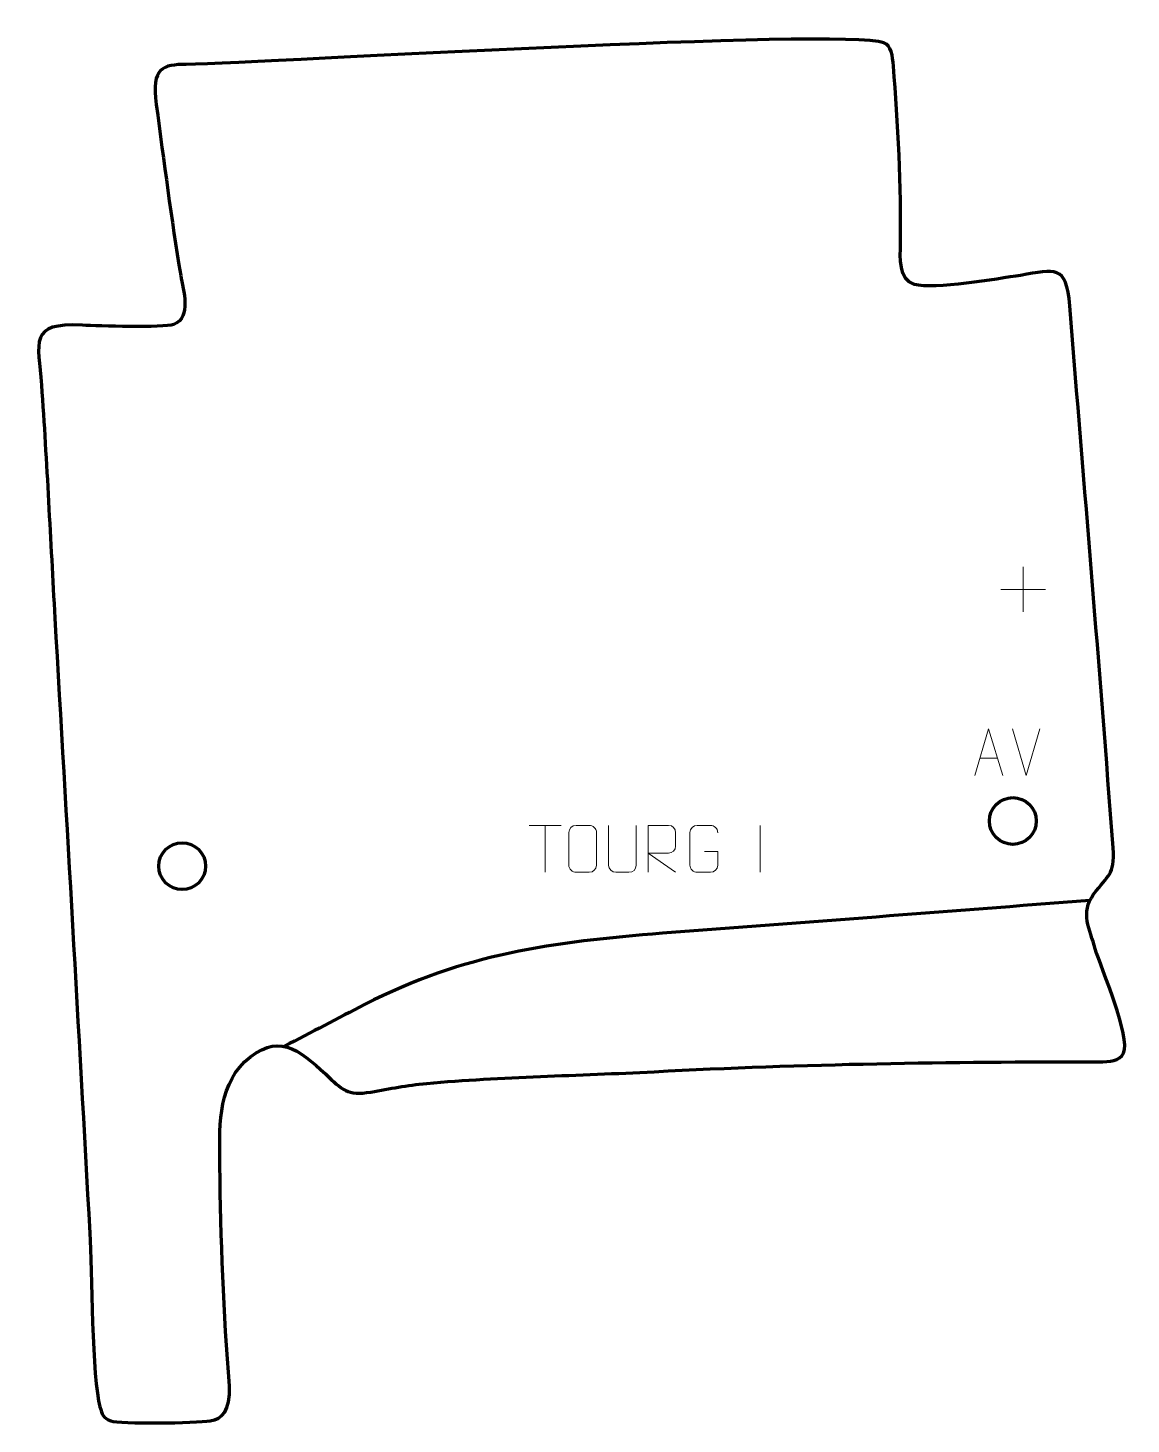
# Model space of a CAD drawing. Header units: millimetres. Extents: x -563 to 25, y 64 to 809.
import ezdxf

# ---------------------------------------------------------------- set-up
doc = ezdxf.new("R2010")
doc.units = ezdxf.units.MM
doc.header["$MEASUREMENT"] = 0
doc.layers.add('layer 1', color=7, linetype='Continuous')
doc.layers.add('layer 2', color=7, linetype='Continuous')

msp = doc.modelspace()

# ---------------------------------------------------------------- linework, layer by layer
at = {"layer": 'layer 1', "color": 142, "lineweight": 200}
for centre in [(-38.1192, 385.8931), (-481.1641, 361.8159)]:
    msp.add_ellipse(centre, major_axis=(0, 12.5), ratio=1, dxfattribs=at)
at = {"layer": 'layer 1', "color": 250, "lineweight": 9}
for points, knots in [([(-58.4019, 410.1602), (-58.4019, 410.1602), (-51.0309, 435.1137), (-51.0309, 435.1137), (-51.0309, 435.1137), (-51.0309, 435.1137), (-43.461, 410.1602), (-43.461, 410.1602)], [0, 0, 0, 0, 0.33333333, 0.33333333, 0.33333333, 0.33333333, 1, 1, 1, 1]), ([(-271.0397, 383.512), (-268.714, 383.512), (-266.3879, 383.512), (-264.0618, 383.512), (-264.0618, 383.512), (-262.1152, 383.5476), (-260.1238, 382.056), (-260.0971, 379.6184), (-260.0971, 379.6184), (-260.0975, 373.8715), (-260.0975, 368.1242), (-260.0971, 362.3765), (-260.0971, 362.3765), (-260.2369, 360.0531), (-261.9141, 358.5735), (-264.0618, 358.5627), (-264.0618, 358.5627), (-266.3937, 358.5631), (-268.7256, 358.5631), (-271.0571, 358.5627), (-271.0571, 358.5627), (-272.9821, 358.4573), (-274.9542, 360.3418), (-274.943, 362.3591), (-274.943, 362.3591), (-274.9427, 368.1292), (-274.9427, 373.8989), (-274.943, 379.6682), (-274.943, 379.6682), (-274.9388, 381.8063), (-273.1921, 383.5255), (-271.0397, 383.512)], [0, 0, 0, 0, 0.11111111, 0.11111111, 0.11111111, 0.11111111, 0.22222222, 0.22222222, 0.22222222, 0.22222222, 0.33333333, 0.33333333, 0.33333333, 0.33333333, 0.44444444, 0.44444444, 0.44444444, 0.44444444, 0.55555556, 0.55555556, 0.55555556, 0.55555556, 0.66666667, 0.66666667, 0.66666667, 0.66666667, 0.77777778, 0.77777778, 0.77777778, 0.77777778, 1, 1, 1, 1]), ([(-239.0143, 383.5162), (-239.0147, 377.9767), (-238.9189, 367.7749), (-238.9185, 362.2345), (-238.9185, 362.2345), (-239.0583, 359.995), (-240.7355, 358.5688), (-242.8832, 358.5583), (-242.8832, 358.5583), (-245.2151, 358.5587), (-247.547, 358.5587), (-249.8785, 358.5583), (-249.8785, 358.5583), (-251.8035, 358.4568), (-253.7756, 360.2733), (-253.7644, 362.2178), (-253.7644, 362.2178), (-253.7641, 367.7797), (-253.6687, 377.9551), (-253.6691, 383.5162)], [0, 0, 0, 0, 0.16666667, 0.16666667, 0.16666667, 0.16666667, 0.33333333, 0.33333333, 0.33333333, 0.33333333, 0.5, 0.5, 0.5, 0.5, 0.66666667, 0.66666667, 0.66666667, 0.66666667, 1, 1, 1, 1]), ([(-232.6117, 358.5625), (-232.6117, 358.5625), (-232.6117, 383.516), (-232.6117, 383.516), (-232.6117, 383.516), (-229.0169, 383.516), (-225.4214, 383.516), (-221.8262, 383.516), (-221.8262, 383.516), (-219.5009, 383.4783), (-217.9436, 381.9883), (-217.9477, 379.6219), (-217.9477, 379.6219), (-217.9481, 377.5864), (-217.9481, 374.527), (-217.9477, 372.491), (-217.9477, 372.491), (-217.9542, 370.6155), (-219.7665, 368.6737), (-221.776, 368.6546), (-221.776, 368.6546), (-221.776, 368.6546), (-232.6117, 368.6546), (-232.6117, 368.6546), (-232.6117, 368.6546), (-232.6117, 368.6546), (-217.957, 358.5625), (-217.957, 358.5625)], [0, 0, 0, 0, 0.125, 0.125, 0.125, 0.125, 0.25, 0.25, 0.25, 0.25, 0.375, 0.375, 0.375, 0.375, 0.5, 0.5, 0.5, 0.5, 0.625, 0.625, 0.625, 0.625, 0.75, 0.75, 0.75, 0.75, 1, 1, 1, 1]), ([(-202.6423, 369.5449), (-202.6423, 369.5449), (-195.4742, 369.5449), (-195.4742, 369.5449), (-195.4742, 369.5449), (-195.4742, 369.5449), (-195.4742, 362.3768), (-195.4742, 362.3768), (-195.4742, 362.3768), (-195.6139, 360.0534), (-197.2911, 358.5738), (-199.4389, 358.563), (-199.4389, 358.563), (-201.7707, 358.5634), (-204.1027, 358.5634), (-206.4342, 358.563), (-206.4342, 358.563), (-208.3591, 358.4576), (-210.3313, 360.3421), (-210.3201, 362.3594), (-210.3201, 362.3594), (-210.3197, 368.1295), (-210.3197, 373.8992), (-210.3201, 379.6685), (-210.3201, 379.6685), (-210.3159, 381.8066), (-208.5691, 383.5258), (-206.4168, 383.5124), (-206.4168, 383.5124), (-204.0911, 383.5124), (-201.765, 383.5124), (-199.4389, 383.5124), (-199.4389, 383.5124), (-197.4922, 383.5478), (-195.5008, 382.0563), (-195.4742, 379.6186)], [0, 0, 0, 0, 0.1, 0.1, 0.1, 0.1, 0.2, 0.2, 0.2, 0.2, 0.3, 0.3, 0.3, 0.3, 0.4, 0.4, 0.4, 0.4, 0.5, 0.5, 0.5, 0.5, 0.6, 0.6, 0.6, 0.6, 0.7, 0.7, 0.7, 0.7, 0.8, 0.8, 0.8, 0.8, 1, 1, 1, 1])]:
    msp.add_open_spline(points, degree=3, knots=knots, dxfattribs=at)
for points in [[(-31.0424, 410.1529), (-31.0424, 410.1529), (-38.3642, 435.1065), (-38.3642, 435.1065)], [(-23.7205, 435.1065), (-23.7205, 435.1065), (-31.0423, 410.1529), (-31.0423, 410.1529)], [(-55.6793, 419.4096), (-55.6793, 419.4096), (-46.1836, 419.4096), (-46.1836, 419.4096)], [(-296.0137, 383.4888), (-296.0137, 383.4888), (-279.0265, 383.4888), (-279.0265, 383.4888)], [(-287.5199, 358.5588), (-287.5199, 358.5588), (-287.5199, 383.5123), (-287.5199, 383.5123)], [(-172.8972, 383.523), (-172.8972, 383.523), (-172.8972, 358.5489), (-172.8972, 358.5489)]]:
    msp.add_open_spline(points, degree=3, dxfattribs=at)
at = {"layer": 'layer 1', "color": 142, "lineweight": 158}
msp.add_open_spline([(3.0279, 343.562), (-72.9629, 337.4387), (-148.8964, 331.8398), (-224.8916, 325.9728), (-224.8916, 325.9728), (-283.0356, 321.4839), (-331.1318, 314.9561), (-383.8303, 287.9475), (-383.8303, 287.9475), (-398.1362, 280.6155), (-412.3381, 273.0814), (-426.6338, 265.7276)], degree=3, knots=[0, 0, 0, 0, 0.25, 0.25, 0.25, 0.25, 0.5, 0.5, 0.5, 0.5, 1, 1, 1, 1], dxfattribs=at)
at = {"layer": 'layer 2', "color": 242, "lineweight": 158}
msp.add_open_spline([(15.3904, 371.4996), (16.2523, 356.361), (12.8, 357.4714), (4.9945, 346.8), (4.9945, 346.8), (-2.2432, 336.9048), (2.9074, 328.3724), (5.8343, 317.6272), (5.8343, 317.6272), (9.0439, 307.3681), (24.9594, 270.2404), (20.9366, 262.088), (20.9366, 262.088), (18.7917, 257.7414), (13.9329, 257.3808), (7.5251, 257.3957), (7.5251, 257.3957), (-71.6408, 257.5793), (-149.4164, 256.3436), (-229.4493, 252.1708), (-229.4493, 252.1708), (-269.5888, 250.078), (-310.6725, 249.4787), (-350.6562, 245.9349), (-350.6562, 245.9349), (-361.6789, 244.9579), (-369.9292, 243.1066), (-380.5977, 241.2742), (-380.5977, 241.2742), (-392.9073, 239.3415), (-395.8005, 242.4391), (-404.7597, 250.9432), (-404.7597, 250.9432), (-418.6904, 264.1663), (-430.8428, 273.5157), (-447.8127, 257.3609), (-447.8127, 257.3609), (-462.6444, 243.2416), (-461.2251, 220.6252), (-461.0019, 201.8521), (-461.0019, 201.8521), (-460.6104, 163.5709), (-459.0691, 122.6389), (-455.8653, 84.6785), (-455.8653, 84.6785), (-455.6636, 71.0232), (-459.4501, 66.9932), (-466.2099, 65.9092), (-466.2099, 65.9092), (-473.6791, 64.7115), (-514.6895, 64.1929), (-519.2239, 65.9222), (-519.2239, 65.9222), (-523.4808, 67.5454), (-523.7648, 69.2247), (-524.9686, 73.3044), (-524.9686, 73.3044), (-529.2278, 87.7397), (-529.3959, 147.5952), (-530.4295, 166.1044), (-530.4295, 166.1044), (-536.4492, 275.46), (-542.7126, 384.7923), (-549.0294, 494.1312), (-549.0294, 494.1312), (-551.4128, 535.4541), (-553.2667, 577.1718), (-556.2014, 618.4155), (-556.2014, 618.4155), (-557.834, 641.3608), (-563.4058, 651.8286), (-534.3426, 650.3427), (-534.3426, 650.3427), (-526.1166, 649.972), (-491.1603, 648.6945), (-485.6142, 650.7988), (-485.6142, 650.7988), (-475.8683, 654.4964), (-480.6512, 668.9926), (-481.9406, 676.825), (-481.9406, 676.825), (-486.9152, 707.0434), (-490.8954, 737.7055), (-494.9427, 768.0926), (-494.9427, 768.0926), (-497.595, 788.0602), (-491.4788, 789.2496), (-478.9196, 789.4851), (-478.9196, 789.4851), (-433.8562, 790.3301), (-128.9848, 808.9152), (-106.9509, 801.0061), (-106.9509, 801.0061), (-102.8253, 799.5252), (-102.2644, 794.1154), (-101.7982, 788.5432), (-101.7982, 788.5432), (-99.3039, 758.7338), (-97.5002, 723.4102), (-98.0317, 693.8988), (-98.0317, 693.8988), (-98.1654, 686.4756), (-99.1413, 674.6756), (-90.5596, 672.0345), (-90.5596, 672.0345), (-80.1546, 669.3495), (-46.3978, 674.9789), (-34.034, 676.9407), (-34.034, 676.9407), (-15.3141, 679.9111), (-9.5648, 683.042), (-7.7497, 660.6636), (-7.7497, 660.6636), (0.0717, 564.2339), (8.1838, 468.0245), (15.3904, 371.4996)], degree=3, knots=[0, 0, 0, 0, 0.03333333, 0.03333333, 0.03333333, 0.03333333, 0.06666667, 0.06666667, 0.06666667, 0.06666667, 0.1, 0.1, 0.1, 0.1, 0.13333333, 0.13333333, 0.13333333, 0.13333333, 0.16666667, 0.16666667, 0.16666667, 0.16666667, 0.2, 0.2, 0.2, 0.2, 0.23333333, 0.23333333, 0.23333333, 0.23333333, 0.26666667, 0.26666667, 0.26666667, 0.26666667, 0.3, 0.3, 0.3, 0.3, 0.33333333, 0.33333333, 0.33333333, 0.33333333, 0.36666667, 0.36666667, 0.36666667, 0.36666667, 0.4, 0.4, 0.4, 0.4, 0.43333333, 0.43333333, 0.43333333, 0.43333333, 0.46666667, 0.46666667, 0.46666667, 0.46666667, 0.5, 0.5, 0.5, 0.5, 0.53333333, 0.53333333, 0.53333333, 0.53333333, 0.56666667, 0.56666667, 0.56666667, 0.56666667, 0.6, 0.6, 0.6, 0.6, 0.63333333, 0.63333333, 0.63333333, 0.63333333, 0.66666667, 0.66666667, 0.66666667, 0.66666667, 0.7, 0.7, 0.7, 0.7, 0.73333333, 0.73333333, 0.73333333, 0.73333333, 0.76666667, 0.76666667, 0.76666667, 0.76666667, 0.8, 0.8, 0.8, 0.8, 0.83333333, 0.83333333, 0.83333333, 0.83333333, 0.86666667, 0.86666667, 0.86666667, 0.86666667, 0.9, 0.9, 0.9, 0.9, 0.93333333, 0.93333333, 0.93333333, 0.93333333, 1, 1, 1, 1], dxfattribs=at)
at = {"layer": 'layer 2', "color": 250, "lineweight": 9}
for points in [[(-32.5867, 521.402), (-32.5867, 521.402), (-32.5867, 497.4241), (-32.5867, 497.4241)], [(-44.5756, 509.413), (-44.5756, 509.413), (-20.5977, 509.413), (-20.5977, 509.413)]]:
    msp.add_open_spline(points, degree=3, dxfattribs=at)

doc.saveas('drawing.dxf')
